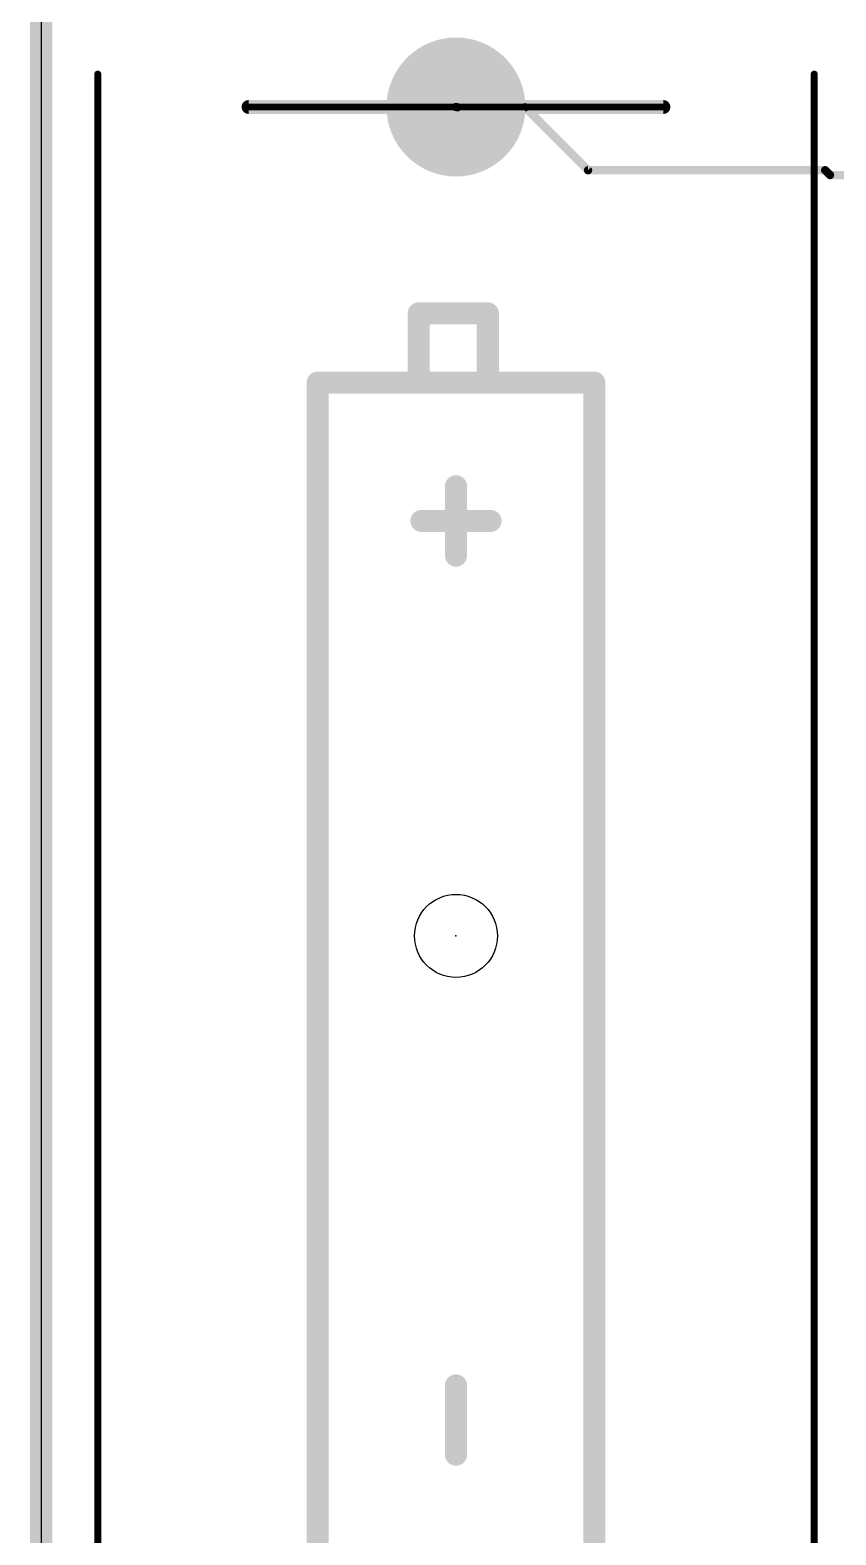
# Model space of a CAD drawing. Extents: x 0 to 101, y -4 to 80.
# Drawn here: x -0.2 to 14.6, y 10.59 to 38.22 of the extents above; entities that cross this region are included whole.
import ezdxf

# ---------------------------------------------------------------- set-up
doc = ezdxf.new("R2010")
doc.units = 0
for name, color, linetype in [('1', 14, 'CONTINUOUS'), ('16', 174, 'CONTINUOUS'), ('17', 94, 'CONTINUOUS'), ('20', 178, 'CONTINUOUS'), ('21', 251, 'CONTINUOUS'), ('23', 178, 'CONTINUOUS'), ('41', 14, 'CONTINUOUS'), ('51', 251, 'CONTINUOUS')]:
    doc.layers.add(name, color=color, linetype=linetype)

# ---------------------------------------------------------------- blocks, each defined once
blk = doc.blocks.new('ROUNDP')
at = {"const_width": 0.5}
blk.add_lwpolyline([(0, -0.25, 1), (0, 0.25, 1), (0, -0.25)], format="xyb", dxfattribs=at)

msp = doc.modelspace()

# ---------------------------------------------------------------- linework, layer by layer
at = {"layer": '1', "const_width": 0.4064}
msp.add_lwpolyline([(0, 80.01), (0, 0)], dxfattribs=at)
at = {"layer": '16'}
for points, const_width in [([(0, 80.01), (0, 0)], 0.4064), ([(7.6454, 36.8046), (7.62, 36.81)], 0.1524), ([(7.6454, 36.8046), (8.89, 36.8046)], 0.1524), ([(8.89, 36.8046), (10.0457, 35.6489)], 0.1524), ([(10.0457, 35.6489), (14.4018, 35.6489)], 0.1524), ([(14.4018, 35.6489), (14.4907, 35.56)], 0.1524), ([(14.4907, 35.56), (15.24, 35.56)], 0.1524)]:
    msp.add_lwpolyline(points, dxfattribs=dict(at, const_width=const_width))
at = {"layer": '16', "const_width": 0.0762}
for points in [[(7.6279, 36.8473, 1), (7.6121, 36.7727)], [(7.6454, 36.8427, 1), (7.6454, 36.7665)], [(7.6375, 36.7673, 1), (7.6533, 36.8419)], [(8.9169, 36.8315, 1), (8.8631, 36.7777)], [(8.89, 36.7665, 1), (8.89, 36.8427)], [(10.0457, 35.687, 1), (10.0457, 35.6108)], [(10.0188, 35.622, 1), (10.0726, 35.6758)], [(14.4287, 35.6758, 1), (14.3749, 35.622)], [(14.4018, 35.6108, 1), (14.4018, 35.687)], [(14.4907, 35.5981, 1), (14.4907, 35.5219)], [(14.4638, 35.5331, 1), (14.5176, 35.5869)]]:
    msp.add_lwpolyline(points, format="xyb", dxfattribs=at)
at = {"layer": '20'}
msp.add_line((0, 80), (0, 0), dxfattribs=at)
msp.add_circle((7.62, 21.59), 0.762, dxfattribs=at)
at = {"layer": '21', "const_width": 0.4064}
for points in [[(8.2042, 33.02), (6.9342, 33.02)], [(6.9342, 33.02), (6.9342, 31.75)], [(8.2042, 31.75), (8.2042, 33.02)], [(6.9342, 31.75), (5.08, 31.75)], [(5.08, 31.75), (5.08, 10.16)], [(8.2042, 31.75), (6.9342, 31.75)], [(10.16, 31.75), (8.2042, 31.75)], [(10.16, 10.16), (10.16, 31.75)], [(7.62, 28.575), (7.62, 29.845)], [(8.255, 29.21), (6.985, 29.21)], [(7.62, 12.065), (7.62, 13.335)]]:
    msp.add_lwpolyline(points, dxfattribs=at)
at = {"layer": '21', "const_width": 0.2032}
for points in [[(6.9342, 33.1216, 1), (6.9342, 32.9184)], [(7.0358, 33.02, 1), (6.8326, 33.02)], [(8.3058, 33.02, 1), (8.1026, 33.02)], [(8.2042, 32.9184, 1), (8.2042, 33.1216)], [(5.08, 31.8516, 1), (5.08, 31.6484)], [(5.1816, 31.75, 1), (4.9784, 31.75)], [(6.9342, 31.8516, 1), (6.9342, 31.6484)], [(6.8326, 31.75, 1), (7.0358, 31.75)], [(6.9342, 31.6484, 1), (6.9342, 31.8516)], [(8.2042, 31.8516, 1), (8.2042, 31.6484)], [(8.1026, 31.75, 1), (8.3058, 31.75)], [(8.2042, 31.6484, 1), (8.2042, 31.8516)], [(10.2616, 31.75, 1), (10.0584, 31.75)], [(10.16, 31.6484, 1), (10.16, 31.8516)], [(7.7216, 29.845, 1), (7.5184, 29.845)], [(6.985, 29.3116, 1), (6.985, 29.1084)], [(8.255, 29.1084, 1), (8.255, 29.3116)], [(7.5184, 28.575, 1), (7.7216, 28.575)], [(7.7216, 13.335, 1), (7.5184, 13.335)], [(7.5184, 12.065, 1), (7.7216, 12.065)]]:
    msp.add_lwpolyline(points, format="xyb", dxfattribs=at)
at = {"layer": '23'}
msp.add_point((7.62, 21.59), dxfattribs=at)
at = {"layer": '41', "const_width": 0.254}
msp.add_lwpolyline([(11.43, 36.81), (3.81, 36.81)], dxfattribs=at)
at = {"layer": '41', "const_width": 0.127}
for points in [[(3.81, 36.8735, 1), (3.81, 36.7465)], [(11.43, 36.7465, 1), (11.43, 36.8735)]]:
    msp.add_lwpolyline(points, format="xyb", dxfattribs=at)
at = {"layer": '51', "const_width": 0.127}
for points in [[(1.04, 37.415), (1.04, 5.765)], [(14.2, 37.415), (14.2, 5.765)], [(11.43, 36.81), (3.81, 36.81)]]:
    msp.add_lwpolyline(points, dxfattribs=at)
at = {"layer": '51', "const_width": 0.0635}
for points in [[(1.0717, 37.415, 1), (1.0083, 37.415)], [(14.2318, 37.415, 1), (14.1683, 37.415)], [(3.81, 36.8418, 1), (3.81, 36.7782)], [(11.43, 36.7782, 1), (11.43, 36.8418)]]:
    msp.add_lwpolyline(points, format="xyb", dxfattribs=at)

# ---------------------------------------------------------------- block references
at = {"layer": '17', "xscale": 2.5527, "yscale": 2.5527, "rotation": 270}
msp.add_blockref('ROUNDP', (7.62, 36.81), dxfattribs=at)
msp.add_blockref('ROUNDP', (7.62, 36.81), dxfattribs=at)

doc.saveas('drawing.dxf')
